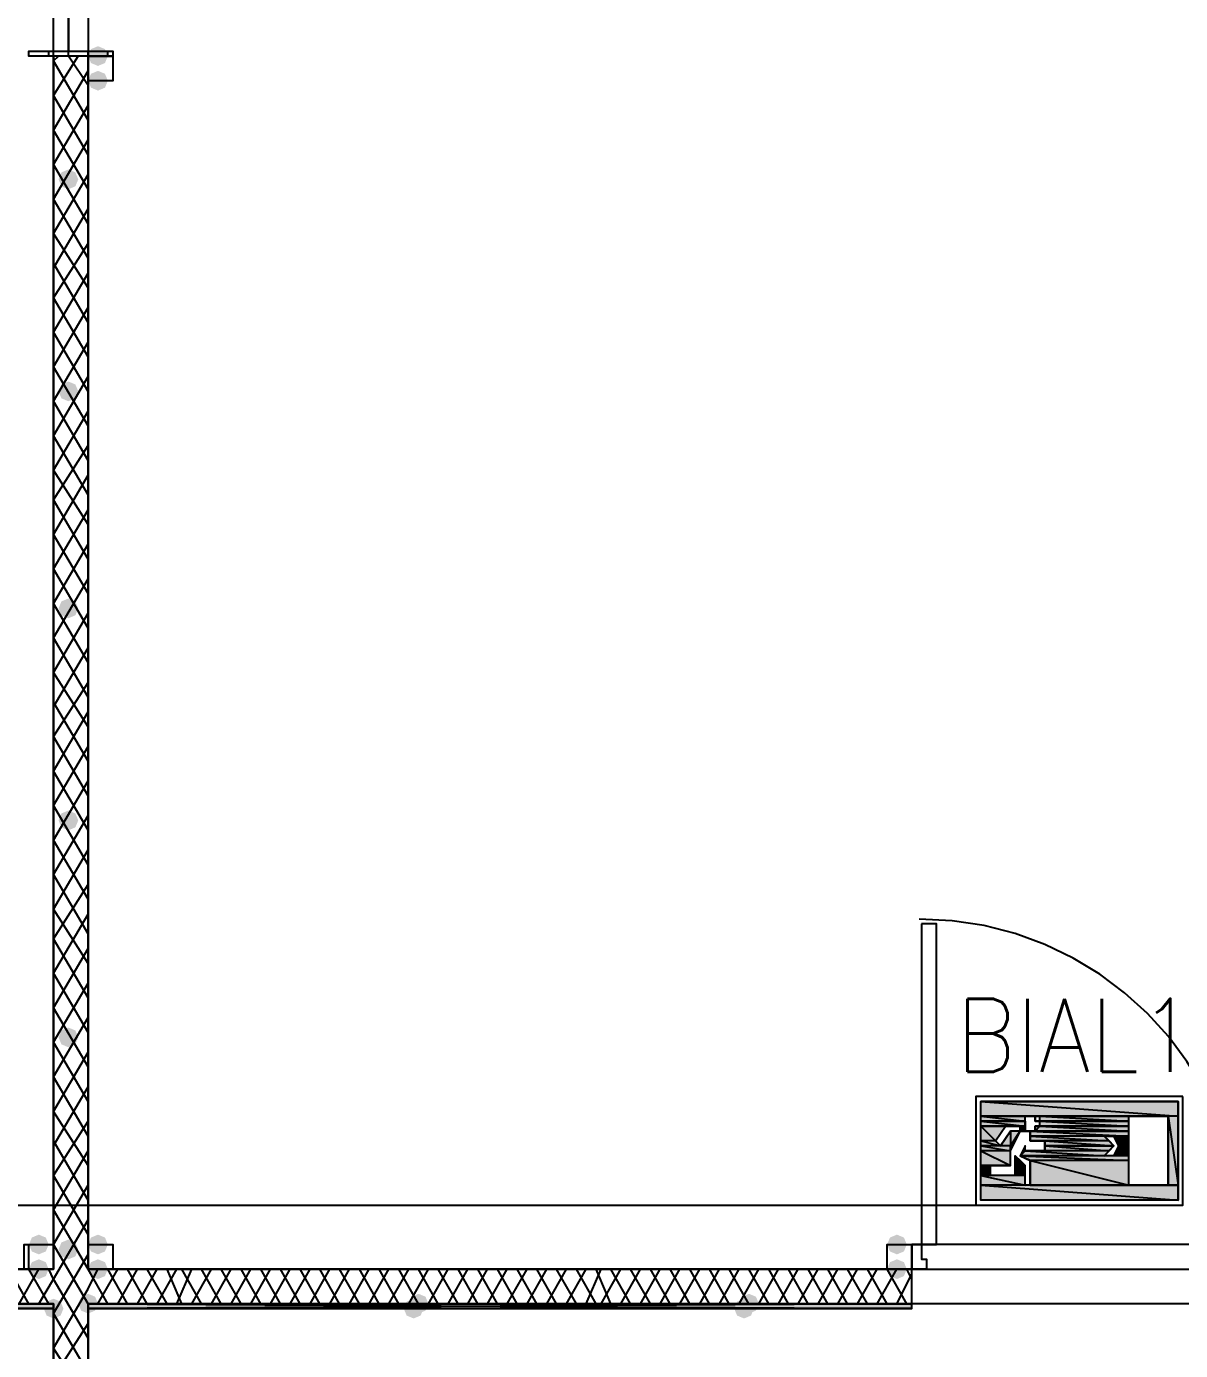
# Model space of a CAD drawing. Header units: millimetres. Extents: x 0 to 420, y 0 to 297.
# Drawn here: x 324.76 to 334.67, y 175.58 to 186.94 of the extents above; entities that cross this region are included whole.
import ezdxf

# ---------------------------------------------------------------- set-up
doc = ezdxf.new("R2010")
doc.units = ezdxf.units.MM
doc.layers.get('0').update_dxf_attribs({"linetype": 'CONTINUOUS'})
doc.styles.get("Standard").update_dxf_attribs({"font": 'STANDARD'})

msp = doc.modelspace()

# ---------------------------------------------------------------- hatches: boundary and pattern name
at = {"true_color": 0x000007}
for points in [[(325.458667, 186.69), (325.433796, 186.630204), (325.374, 186.605333), (325.314204, 186.630204), (325.289333, 186.69), (325.314204, 186.749796), (325.374, 186.774667), (325.433796, 186.749796)], [(325.458667, 186.478333), (325.433796, 186.418537), (325.374, 186.393667), (325.314204, 186.418537), (325.289333, 186.478333), (325.314204, 186.538129), (325.374, 186.563), (325.433796, 186.538129)], [(325.204667, 185.631667), (325.179796, 185.571871), (325.12, 185.547), (325.060204, 185.571871), (325.035333, 185.631667), (325.060204, 185.691462), (325.12, 185.716333), (325.179796, 185.691463)], [(325.204667, 183.811333), (325.179796, 183.751537), (325.12, 183.726667), (325.060204, 183.751537), (325.035333, 183.811333), (325.060204, 183.871129), (325.12, 183.896), (325.179796, 183.871129)], [(325.204667, 181.948667), (325.179796, 181.888871), (325.12, 181.864), (325.060204, 181.888871), (325.035333, 181.948667), (325.060204, 182.008462), (325.12, 182.033333), (325.179796, 182.008463)], [(325.204667, 180.128333), (325.179796, 180.068537), (325.12, 180.043667), (325.060204, 180.068537), (325.035333, 180.128333), (325.060204, 180.188129), (325.12, 180.213), (325.179796, 180.188129)], [(325.204667, 178.265667), (325.179796, 178.205871), (325.12, 178.181), (325.060204, 178.205871), (325.035333, 178.265667), (325.060204, 178.325462), (325.12, 178.350333), (325.179796, 178.325463)], [(324.950667, 176.487667), (324.925796, 176.427871), (324.866, 176.403), (324.806204, 176.427871), (324.781333, 176.487667), (324.806204, 176.547462), (324.866, 176.572333), (324.925796, 176.547463)], [(325.204667, 176.445333), (325.179796, 176.385537), (325.12, 176.360667), (325.060204, 176.385537), (325.035333, 176.445333), (325.060204, 176.505129), (325.12, 176.53), (325.179796, 176.505129)], [(325.458667, 176.487667), (325.433796, 176.427871), (325.374, 176.403), (325.314204, 176.427871), (325.289333, 176.487667), (325.314204, 176.547462), (325.374, 176.572333), (325.433796, 176.547463)], [(332.316667, 176.487667), (332.291796, 176.427871), (332.232, 176.403), (332.172204, 176.427871), (332.147333, 176.487667), (332.172204, 176.547462), (332.232, 176.572333), (332.291796, 176.547463)], [(324.950667, 176.276), (324.925796, 176.216204), (324.866, 176.191333), (324.806204, 176.216204), (324.781333, 176.276), (324.806204, 176.335796), (324.866, 176.360667), (324.925796, 176.335796)], [(325.458667, 176.276), (325.433796, 176.216204), (325.374, 176.191333), (325.314204, 176.216204), (325.289333, 176.276), (325.314204, 176.335796), (325.374, 176.360667), (325.433796, 176.335796)], [(332.316667, 176.276), (332.291796, 176.216204), (332.232, 176.191333), (332.172204, 176.216204), (332.147333, 176.276), (332.172204, 176.335796), (332.232, 176.360667), (332.291796, 176.335796)], [(325.374, 175.979667), (325.349129, 175.919871), (325.289333, 175.895), (325.229537, 175.919871), (325.204667, 175.979667), (325.229537, 176.039462), (325.289333, 176.064333), (325.349129, 176.039463)]]:
    msp.add_hatch(color=0, dxfattribs=at).paths.add_polyline_path(points, flags=0)
at = {"true_color": 0x000052}
h = msp.add_hatch(color=0, dxfattribs=at)
h.paths.add_polyline_path([(334.645, 177.715333), (332.951667, 177.715333), (334.645, 177.588333)], flags=0)
h.paths.add_polyline_path([(332.951667, 177.715333), (334.645, 177.588333), (332.951667, 177.588333)], flags=0)
h = msp.add_hatch(color=0, dxfattribs=at)
h.paths.add_polyline_path([(332.951667, 177.588333), (334.221667, 177.588333)], flags=0)
h.paths.add_polyline_path([(334.221667, 177.588333), (332.951667, 177.588333)], flags=0)
h = msp.add_hatch(color=0, dxfattribs=at)
h.paths.add_polyline_path([(333.332667, 177.588333), (332.951667, 177.588333)], flags=0)
h.paths.add_polyline_path([(333.332667, 177.588333), (332.951667, 177.588333), (333.375, 177.588333)], flags=0)
h = msp.add_hatch(color=0, dxfattribs=at)
h.paths.add_polyline_path([(333.332667, 177.588333), (332.951667, 177.588333), (333.332667, 177.546)], flags=0)
h.paths.add_polyline_path([(332.951667, 177.588333), (333.332667, 177.546), (332.951667, 177.546)], flags=0)
h = msp.add_hatch(color=0, dxfattribs=at)
h.paths.add_polyline_path([(332.951667, 177.546), (333.332667, 177.546)], flags=0)
h.paths.add_polyline_path([(333.332667, 177.546), (332.951667, 177.546)], flags=0)
h = msp.add_hatch(color=0, dxfattribs=at)
h.paths.add_polyline_path([(332.951667, 177.546), (333.332667, 177.546)], flags=0)
h.paths.add_polyline_path([(333.332667, 177.546), (332.951667, 177.546)], flags=0)
h = msp.add_hatch(color=0, dxfattribs=at)
h.paths.add_polyline_path([(333.332667, 177.546), (332.951667, 177.546), (333.332667, 177.503667)], flags=0)
h.paths.add_polyline_path([(332.951667, 177.546), (333.332667, 177.503667), (332.951667, 177.503667)], flags=0)
h = msp.add_hatch(color=0, dxfattribs=at)
h.paths.add_polyline_path([(333.375, 177.588333), (333.332667, 177.588333)], flags=0)
h.paths.add_polyline_path([(333.332667, 177.588333), (333.375, 177.588333)], flags=0)
for points in [[(333.332667, 177.546), (333.332667, 177.503667)], [(333.375, 177.588333), (333.417333, 177.588333)], [(333.417333, 177.546), (333.459667, 177.546)], [(333.417333, 177.546), (333.459667, 177.546)], [(333.417333, 177.461333), (333.375, 177.461333)], [(333.417333, 177.503667), (333.459667, 177.503667)], [(333.459667, 177.503667), (333.417333, 177.503667)], [(333.248, 177.249667), (333.290333, 177.207333), (333.248, 177.207333)]]:
    msp.add_hatch(color=0, dxfattribs=at).paths.add_polyline_path(points, flags=0)
h = msp.add_hatch(color=0, dxfattribs=at)
h.paths.add_polyline_path([(333.375, 177.588333), (334.221667, 177.588333)], flags=0)
h.paths.add_polyline_path([(334.221667, 177.588333), (333.375, 177.588333)], flags=0)
h = msp.add_hatch(color=0, dxfattribs=at)
h.paths.add_polyline_path([(333.375, 177.588333), (334.221667, 177.588333)], flags=0)
h.paths.add_polyline_path([(334.221667, 177.588333), (333.375, 177.588333)], flags=0)
h = msp.add_hatch(color=0, dxfattribs=at)
h.paths.add_polyline_path([(333.417333, 177.588333), (334.221667, 177.588333)], flags=0)
h.paths.add_polyline_path([(334.221667, 177.588333), (333.417333, 177.588333)], flags=0)
h = msp.add_hatch(color=0, dxfattribs=at)
h.paths.add_polyline_path([(334.221667, 177.588333), (333.459667, 177.588333), (334.221667, 177.546)], flags=0)
h.paths.add_polyline_path([(333.459667, 177.588333), (334.221667, 177.546), (333.459667, 177.546)], flags=0)
h = msp.add_hatch(color=0, dxfattribs=at)
h.paths.add_polyline_path([(333.459667, 177.546), (334.221667, 177.546)], flags=0)
h.paths.add_polyline_path([(334.221667, 177.546), (333.459667, 177.546)], flags=0)
h = msp.add_hatch(color=0, dxfattribs=at)
h.paths.add_polyline_path([(333.459667, 177.546), (334.221667, 177.546)], flags=0)
h.paths.add_polyline_path([(334.221667, 177.546), (333.459667, 177.546)], flags=0)
h = msp.add_hatch(color=0, dxfattribs=at)
h.paths.add_polyline_path([(333.459667, 177.546), (334.221667, 177.546)], flags=0)
h.paths.add_polyline_path([(334.221667, 177.546), (333.459667, 177.546)], flags=0)
h = msp.add_hatch(color=0, dxfattribs=at)
h.paths.add_polyline_path([(334.221667, 177.546), (333.459667, 177.546), (334.221667, 177.503667)], flags=0)
h.paths.add_polyline_path([(333.459667, 177.546), (334.221667, 177.503667), (333.459667, 177.503667)], flags=0)
h = msp.add_hatch(color=0, dxfattribs=at)
h.paths.add_polyline_path([(334.645, 177.588333), (334.560333, 177.588333), (334.645, 176.995667)], flags=0)
h.paths.add_polyline_path([(334.560333, 177.588333), (334.645, 176.995667), (334.560333, 176.995667)], flags=0)
h = msp.add_hatch(color=0, dxfattribs=at)
h.paths.add_polyline_path([(332.951667, 177.503667), (333.332667, 177.503667)], flags=0)
h.paths.add_polyline_path([(333.332667, 177.503667), (332.951667, 177.503667)], flags=0)
h = msp.add_hatch(color=0, dxfattribs=at)
h.paths.add_polyline_path([(333.163333, 177.503667), (332.951667, 177.503667), (333.078667, 177.376667)], flags=0)
h.paths.add_polyline_path([(332.951667, 177.503667), (333.078667, 177.376667), (332.951667, 177.376667)], flags=0)
h = msp.add_hatch(color=0, dxfattribs=at)
h.paths.add_polyline_path([(333.290333, 177.461333), (333.205667, 177.461333), (333.205667, 177.334333)], flags=0)
h.paths.add_polyline_path([(333.205667, 177.461333), (333.205667, 177.334333), (333.121, 177.334333)], flags=0)
h = msp.add_hatch(color=0, dxfattribs=at)
h.paths.add_polyline_path([(333.290333, 177.503667), (333.332667, 177.503667)], flags=0)
h.paths.add_polyline_path([(333.332667, 177.503667), (333.290333, 177.503667)], flags=0)
h = msp.add_hatch(color=0, dxfattribs=at)
h.paths.add_polyline_path([(333.290333, 177.503667), (333.332667, 177.503667)], flags=0)
h.paths.add_polyline_path([(333.332667, 177.503667), (333.290333, 177.503667)], flags=0)
h = msp.add_hatch(color=0, dxfattribs=at)
h.paths.add_polyline_path([(333.332667, 177.503667), (333.290333, 177.503667), (333.332667, 177.461333)], flags=0)
h.paths.add_polyline_path([(333.290333, 177.503667), (333.332667, 177.461333), (333.290333, 177.461333)], flags=0)
h = msp.add_hatch(color=0, dxfattribs=at)
h.paths.add_polyline_path([(333.290333, 177.461333), (333.332667, 177.461333)], flags=0)
h.paths.add_polyline_path([(333.332667, 177.461333), (333.290333, 177.461333)], flags=0)
h = msp.add_hatch(color=0, dxfattribs=at)
h.paths.add_polyline_path([(333.332667, 177.503667), (333.332667, 177.461333)], flags=0)
h.paths.add_polyline_path([(333.332667, 177.461333), (333.332667, 177.503667)], flags=0)
h = msp.add_hatch(color=0, dxfattribs=at)
h.paths.add_polyline_path([(333.332667, 177.461333), (333.375, 177.461333)], flags=0)
h.paths.add_polyline_path([(333.375, 177.461333), (333.332667, 177.461333)], flags=0)
h = msp.add_hatch(color=0, dxfattribs=at)
h.paths.add_polyline_path([(333.332667, 177.461333), (333.375, 177.461333)], flags=0)
h.paths.add_polyline_path([(333.375, 177.461333), (333.332667, 177.461333)], flags=0)
h = msp.add_hatch(color=0, dxfattribs=at)
h.paths.add_polyline_path([(333.332667, 177.461333), (334.221667, 177.461333)], flags=0)
h.paths.add_polyline_path([(334.221667, 177.461333), (333.332667, 177.461333)], flags=0)
h = msp.add_hatch(color=0, dxfattribs=at)
h.paths.add_polyline_path([(334.221667, 177.461333), (333.375, 177.461333), (334.221667, 177.419)], flags=0)
h.paths.add_polyline_path([(333.375, 177.461333), (334.221667, 177.419), (333.375, 177.419)], flags=0)
h = msp.add_hatch(color=0, dxfattribs=at)
h.paths.add_polyline_path([(334.221667, 177.503667), (333.459667, 177.503667), (334.221667, 177.461333)], flags=0)
h.paths.add_polyline_path([(333.459667, 177.503667), (334.221667, 177.461333), (333.417333, 177.461333)], flags=0)
h = msp.add_hatch(color=0, dxfattribs=at)
h.paths.add_polyline_path([(333.417333, 177.503667), (333.417333, 177.461333)], flags=0)
h.paths.add_polyline_path([(333.417333, 177.461333), (333.417333, 177.503667)], flags=0)
h = msp.add_hatch(color=0, dxfattribs=at)
h.paths.add_polyline_path([(333.417333, 177.461333), (334.221667, 177.461333)], flags=0)
h.paths.add_polyline_path([(334.221667, 177.461333), (333.417333, 177.461333)], flags=0)
h = msp.add_hatch(color=0, dxfattribs=at)
h.paths.add_polyline_path([(333.417333, 177.461333), (334.221667, 177.461333)], flags=0)
h.paths.add_polyline_path([(334.221667, 177.461333), (333.417333, 177.461333)], flags=0)
h = msp.add_hatch(color=0, dxfattribs=at)
h.paths.add_polyline_path([(333.417333, 177.461333), (334.221667, 177.461333)], flags=0)
h.paths.add_polyline_path([(334.221667, 177.461333), (333.417333, 177.461333)], flags=0)
h = msp.add_hatch(color=0, dxfattribs=at)
h.paths.add_polyline_path([(333.417333, 177.461333), (334.221667, 177.461333)], flags=0)
h.paths.add_polyline_path([(334.221667, 177.461333), (333.417333, 177.461333)], flags=0)
h = msp.add_hatch(color=0, dxfattribs=at)
h.paths.add_polyline_path([(333.459667, 177.503667), (334.221667, 177.503667)], flags=0)
h.paths.add_polyline_path([(334.221667, 177.503667), (333.459667, 177.503667)], flags=0)
h = msp.add_hatch(color=0, dxfattribs=at)
h.paths.add_polyline_path([(333.459667, 177.503667), (334.221667, 177.503667)], flags=0)
h.paths.add_polyline_path([(334.221667, 177.503667), (333.459667, 177.503667)], flags=0)
h = msp.add_hatch(color=0, dxfattribs=at)
h.paths.add_polyline_path([(333.459667, 177.503667), (334.221667, 177.503667)], flags=0)
h.paths.add_polyline_path([(334.221667, 177.503667), (333.459667, 177.503667)], flags=0)
h = msp.add_hatch(color=0, dxfattribs=at)
h.paths.add_polyline_path([(333.459667, 177.503667), (334.221667, 177.503667)], flags=0)
h.paths.add_polyline_path([(334.221667, 177.503667), (333.459667, 177.503667)], flags=0)
h = msp.add_hatch(color=0, dxfattribs=at)
h.paths.add_polyline_path([(333.459667, 177.503667), (334.221667, 177.503667)], flags=0)
h.paths.add_polyline_path([(334.221667, 177.503667), (333.459667, 177.503667)], flags=0)
h = msp.add_hatch(color=0, dxfattribs=at)
h.paths.add_polyline_path([(333.078667, 177.376667), (332.951667, 177.376667), (333.121, 177.334333)], flags=0)
h.paths.add_polyline_path([(332.951667, 177.376667), (333.121, 177.334333), (332.951667, 177.334333)], flags=0)
h = msp.add_hatch(color=0, dxfattribs=at)
h.paths.add_polyline_path([(333.205667, 177.334333), (332.951667, 177.334333), (333.205667, 177.292)], flags=0)
h.paths.add_polyline_path([(332.951667, 177.334333), (333.205667, 177.292), (332.951667, 177.292)], flags=0)
h = msp.add_hatch(color=0, dxfattribs=at)
h.paths.add_polyline_path([(334.01, 177.419), (333.375, 177.419), (334.052333, 177.376667)], flags=0)
h.paths.add_polyline_path([(333.375, 177.419), (334.052333, 177.376667), (333.375, 177.376667)], flags=0)
h = msp.add_hatch(color=0, dxfattribs=at)
h.paths.add_polyline_path([(334.052333, 177.376667), (333.502, 177.376667), (334.094667, 177.334333)], flags=0)
h.paths.add_polyline_path([(333.502, 177.376667), (334.094667, 177.334333), (333.502, 177.334333)], flags=0)
h = msp.add_hatch(color=0, dxfattribs=at)
h.paths.add_polyline_path([(333.502, 177.334333), (333.586667, 177.334333)], flags=0)
h.paths.add_polyline_path([(333.586667, 177.334333), (333.502, 177.334333)], flags=0)
h = msp.add_hatch(color=0, dxfattribs=at)
h.paths.add_polyline_path([(334.094667, 177.334333), (333.502, 177.334333), (334.052333, 177.292)], flags=0)
h.paths.add_polyline_path([(333.502, 177.334333), (334.052333, 177.292), (333.502, 177.292)], flags=0)
h = msp.add_hatch(color=0, dxfattribs=at)
h.paths.add_polyline_path([(334.221667, 177.419), (334.094667, 177.419), (334.221667, 177.334333)], flags=0)
h.paths.add_polyline_path([(334.094667, 177.419), (334.221667, 177.334333), (334.137, 177.334333)], flags=0)
h = msp.add_hatch(color=0, dxfattribs=at)
h.paths.add_polyline_path([(334.221667, 177.334333), (334.137, 177.334333), (334.221667, 177.249667)], flags=0)
h.paths.add_polyline_path([(334.137, 177.334333), (334.221667, 177.249667), (334.094667, 177.249667)], flags=0)
h = msp.add_hatch(color=0, dxfattribs=at)
h.paths.add_polyline_path([(333.205667, 177.292), (332.951667, 177.292), (333.205667, 177.165)], flags=0)
h.paths.add_polyline_path([(332.951667, 177.292), (333.205667, 177.165), (332.951667, 177.165)], flags=0)
h = msp.add_hatch(color=0, dxfattribs=at)
h.paths.add_polyline_path([(333.290333, 177.207333), (333.248, 177.207333), (333.332667, 177.165)], flags=0)
h.paths.add_polyline_path([(333.248, 177.207333), (333.332667, 177.165), (333.248, 177.165)], flags=0)
h = msp.add_hatch(color=0, dxfattribs=at)
h.paths.add_polyline_path([(334.052333, 177.292), (333.332667, 177.292), (334.01, 177.249667)], flags=0)
h.paths.add_polyline_path([(333.332667, 177.292), (334.01, 177.249667), (333.290333, 177.249667)], flags=0)
h = msp.add_hatch(color=0, dxfattribs=at)
h.paths.add_polyline_path([(334.221667, 177.249667), (333.290333, 177.249667), (334.221667, 177.207333)], flags=0)
h.paths.add_polyline_path([(333.290333, 177.249667), (334.221667, 177.207333), (333.375, 177.207333)], flags=0)
h = msp.add_hatch(color=0, dxfattribs=at)
h.paths.add_polyline_path([(334.221667, 177.207333), (333.375, 177.207333), (334.221667, 176.995667)], flags=0)
h.paths.add_polyline_path([(333.375, 177.207333), (334.221667, 176.995667), (333.375, 176.995667)], flags=0)
h = msp.add_hatch(color=0, dxfattribs=at)
h.paths.add_polyline_path([(333.036333, 177.165), (332.951667, 177.165), (333.036333, 177.080333)], flags=0)
h.paths.add_polyline_path([(332.951667, 177.165), (333.036333, 177.080333), (332.951667, 177.080333)], flags=0)
h = msp.add_hatch(color=0, dxfattribs=at)
h.paths.add_polyline_path([(333.332667, 177.165), (333.248, 177.165), (333.332667, 177.080333)], flags=0)
h.paths.add_polyline_path([(333.248, 177.165), (333.332667, 177.080333), (333.248, 177.080333)], flags=0)
h = msp.add_hatch(color=0, dxfattribs=at)
h.paths.add_polyline_path([(333.332667, 177.080333), (332.951667, 177.080333), (333.332667, 176.995667)], flags=0)
h.paths.add_polyline_path([(332.951667, 177.080333), (333.332667, 176.995667), (332.951667, 176.995667)], flags=0)
h = msp.add_hatch(color=0, dxfattribs=at)
h.paths.add_polyline_path([(334.645, 176.995667), (332.951667, 176.995667), (334.645, 176.868667)], flags=0)
h.paths.add_polyline_path([(332.951667, 176.995667), (334.645, 176.868667), (332.951667, 176.868667)], flags=0)
h = msp.add_hatch(color=0, dxfattribs=at)
h.paths.add_polyline_path([(333.375, 176.995667), (334.645, 176.995667)], flags=0)
h.paths.add_polyline_path([(334.645, 176.995667), (333.375, 176.995667)], flags=0)
at = {"true_color": 0x000007}
h = msp.add_hatch(color=0, dxfattribs=at)
h.paths.add_polyline_path([(324.993, 175.979667), (317.881, 175.979667), (324.993, 175.937333)], flags=0)
h.paths.add_polyline_path([(317.881, 175.979667), (324.993, 175.937333), (317.881, 175.937333)], flags=0)
at = {"true_color": 0x0000fe}
for points in [[(325.077667, 175.937333), (325.052796, 175.877537), (324.993, 175.852667), (324.933204, 175.877537), (324.908333, 175.937333), (324.933204, 175.997129), (324.993, 176.022), (325.052796, 175.997129)], [(325.374, 175.979667), (325.349129, 175.919871), (325.289333, 175.895), (325.229537, 175.919871), (325.204667, 175.979667), (325.229537, 176.039462), (325.289333, 176.064333), (325.349129, 176.039463)], [(325.374, 175.979667), (325.349129, 175.919871), (325.289333, 175.895), (325.229537, 175.919871), (325.204667, 175.979667), (325.229537, 176.039462), (325.289333, 176.064333), (325.349129, 176.039463)], [(328.168, 175.937333), (328.143129, 175.877537), (328.083333, 175.852667), (328.023537, 175.877537), (327.998667, 175.937333), (328.023537, 175.997129), (328.083333, 176.022), (328.143129, 175.997129)], [(328.210333, 175.979667), (328.185463, 175.919871), (328.125667, 175.895), (328.065871, 175.919871), (328.041, 175.979667), (328.065871, 176.039462), (328.125667, 176.064333), (328.185462, 176.039463)], [(331.004333, 175.937333), (330.979462, 175.877537), (330.919667, 175.852667), (330.859871, 175.877537), (330.835, 175.937333), (330.859871, 175.997129), (330.919667, 176.022), (330.979462, 175.997129)], [(331.046667, 175.979667), (331.021796, 175.919871), (330.962, 175.895), (330.902204, 175.919871), (330.877333, 175.979667), (330.902204, 176.039462), (330.962, 176.064333), (331.021796, 176.039463)]]:
    msp.add_hatch(color=0, dxfattribs=at).paths.add_polyline_path(points, flags=0)
at = {"true_color": 0x000007}
h = msp.add_hatch(color=0, dxfattribs=at)
h.paths.add_polyline_path([(332.359, 175.979667), (325.289333, 175.979667), (332.359, 175.937333)], flags=0)
h.paths.add_polyline_path([(325.289333, 175.979667), (332.359, 175.937333), (325.289333, 175.937333)], flags=0)

# ---------------------------------------------------------------- linework, layer by layer
at = {"color": 0, "true_color": 0x000007}
for points in [[(324.993, 176.276), (324.993, 187.409667), (307.890333, 187.409667), (307.890333, 176.276)], [(325.501, 186.69), (324.781333, 186.69), (324.781333, 186.732333), (325.12, 186.732333), (325.12, 187.409667), (324.781333, 187.409667), (325.501, 187.409667), (325.12, 187.409667), (325.12, 186.732333), (325.501, 186.732333)], [(325.289333, 187.409667), (325.289333, 176.276), (342.392, 176.276), (342.392, 187.409667)], [(325.501, 186.478333), (325.289333, 186.478333), (325.289333, 186.69), (325.501, 186.69), (325.501, 186.478333), (325.289333, 186.478333), (325.289333, 186.69), (325.501, 186.69)], [(332.443667, 179.239333), (332.443667, 176.487667), (332.570667, 176.487667), (332.570667, 179.239333)], [(324.993, 176.276), (324.781333, 176.276), (324.781333, 176.487667), (324.993, 176.487667), (324.993, 176.276), (324.739, 176.276), (324.739, 176.487667), (324.993, 176.487667)], [(325.501, 176.276), (325.289333, 176.276), (325.289333, 176.487667), (325.501, 176.487667), (325.501, 176.276), (325.289333, 176.276), (325.289333, 176.487667), (325.501, 176.487667)], [(332.359, 176.276), (332.147333, 176.276), (332.147333, 176.487667), (332.359, 176.487667), (332.359, 176.276), (332.147333, 176.276), (332.147333, 176.487667), (332.359, 176.487667)], [(332.359, 176.276), (332.359, 176.487667), (332.443667, 176.487667), (332.443667, 176.360667), (332.486, 176.360667), (332.486, 176.276)], [(324.993, 175.979667), (317.881, 175.979667), (324.993, 175.937333)], [(317.881, 175.979667), (324.993, 175.937333), (317.881, 175.937333)], [(317.881, 175.937333), (317.881, 175.979667), (324.993, 175.979667), (324.993, 175.937333), (317.881, 175.937333), (324.993, 175.937333), (324.993, 175.979667), (317.881, 175.979667)], [(332.359, 175.979667), (325.289333, 175.979667), (332.359, 175.937333)], [(325.289333, 175.979667), (332.359, 175.937333), (325.289333, 175.937333)], [(332.359, 175.979667), (325.289333, 175.979667), (325.289333, 175.937333), (332.359, 175.937333)], [(332.359, 175.979667), (325.289333, 175.979667), (325.289333, 175.937333), (332.359, 175.937333)]]:
    msp.add_lwpolyline(points, close=True, dxfattribs=at)
for points in [[(325.12, 186.69), (325.12, 187.409667)], [(324.781333, 186.69), (324.781333, 186.732333)], [(324.950667, 186.69), (324.950667, 186.732333)], [(324.993, 186.647667), (325.035333, 186.69)], [(324.993, 186.351333), (325.204667, 186.69)], [(325.289333, 176.276), (325.289333, 186.69), (324.993, 186.69), (324.993, 176.276)], [(325.289333, 186.139667), (324.993, 186.647667)], [(325.289333, 186.436), (325.12, 186.69)], [(325.289333, 186.69), (325.289333, 186.732333)], [(325.458667, 186.69), (325.458667, 186.732333)], [(324.993, 186.055), (325.289333, 186.563)], [(325.289333, 185.843333), (324.993, 186.351333)], [(324.993, 185.758667), (325.289333, 186.266667)], [(325.289333, 185.547), (324.993, 186.055)], [(324.993, 185.462333), (325.289333, 185.970333)], [(325.289333, 185.250667), (324.993, 185.758667)], [(324.993, 185.166), (325.289333, 185.674)], [(325.289333, 184.954333), (324.993, 185.462333)], [(324.993, 184.869667), (325.289333, 185.377667)], [(325.289333, 184.700333), (324.993, 185.166)], [(324.993, 184.615667), (325.289333, 185.081333)], [(325.289333, 184.404), (324.993, 184.912)], [(324.993, 184.319333), (325.289333, 184.827333)], [(325.289333, 184.107667), (324.993, 184.615667)], [(324.993, 184.023), (325.289333, 184.531)], [(325.289333, 183.811333), (324.993, 184.319333)], [(324.993, 183.726667), (325.289333, 184.234667)], [(325.289333, 183.515), (324.993, 184.023)], [(324.993, 183.430333), (325.289333, 183.938333)], [(325.289333, 183.218667), (324.993, 183.726667)], [(324.993, 183.134), (325.289333, 183.642)], [(325.289333, 182.922333), (324.993, 183.430333)], [(324.993, 182.88), (325.289333, 183.345667)], [(325.289333, 182.668333), (324.993, 183.134)], [(324.993, 182.583667), (325.289333, 183.091667)], [(325.289333, 182.372), (324.993, 182.88)], [(324.993, 182.287333), (325.289333, 182.795333)], [(325.289333, 182.075667), (324.993, 182.583667)], [(324.993, 181.991), (325.289333, 182.499)], [(325.289333, 181.779333), (324.993, 182.287333)], [(324.993, 181.694667), (325.289333, 182.202667)], [(325.289333, 181.483), (324.993, 181.991)], [(324.993, 181.398333), (325.289333, 181.906333)], [(325.289333, 181.186667), (324.993, 181.694667)], [(324.993, 181.102), (325.289333, 181.61)], [(325.289333, 180.932667), (324.993, 181.398333)], [(324.993, 180.848), (325.289333, 181.313667)], [(325.289333, 180.636333), (324.993, 181.144333)], [(324.993, 180.551667), (325.289333, 181.059667)], [(325.289333, 180.34), (324.993, 180.848)], [(324.993, 180.255333), (325.289333, 180.763333)], [(325.289333, 180.043667), (324.993, 180.551667)], [(324.993, 179.959), (325.289333, 180.467)], [(325.289333, 179.747333), (324.993, 180.255333)], [(324.993, 179.662667), (325.289333, 180.170667)], [(325.289333, 179.451), (324.993, 179.959)], [(324.993, 179.366333), (325.289333, 179.874333)], [(325.289333, 179.154667), (324.993, 179.662667)], [(324.993, 179.112333), (325.289333, 179.578)], [(325.289333, 178.900667), (324.993, 179.366333)], [(324.993, 178.816), (325.289333, 179.324)], [(335.195333, 176.508833), (335.181018, 176.792339), (335.138999, 177.067656), (335.070672, 177.333389), (334.97743, 177.588145), (334.860667, 177.83053), (334.721777, 178.059151), (334.562153, 178.272613), (334.383189, 178.469523), (334.186279, 178.648486), (333.972817, 178.80811), (333.744197, 178.947001), (333.501812, 179.063764), (333.247056, 179.157006), (332.981323, 179.225333), (332.706006, 179.267351), (332.4225, 179.281667)], [(325.289333, 178.604333), (324.993, 179.112333)], [(324.993, 178.519667), (325.289333, 179.027667)], [(325.289333, 178.308), (324.993, 178.816)], [(324.993, 178.223333), (325.289333, 178.731333)], [(325.289333, 178.011667), (324.993, 178.519667)], [(324.993, 177.927), (325.289333, 178.435)], [(325.289333, 177.715333), (324.993, 178.223333)], [(324.993, 177.630667), (325.289333, 178.138667)], [(325.289333, 177.419), (324.993, 177.927)], [(324.993, 177.334333), (325.289333, 177.842333)], [(325.289333, 177.165), (324.993, 177.630667)], [(324.993, 177.080333), (325.289333, 177.546)], [(325.289333, 176.868667), (324.993, 177.376667)], [(324.993, 176.784), (325.289333, 177.292)], [(325.289333, 176.572333), (324.993, 177.080333)], [(324.993, 176.487667), (325.289333, 176.995667)], [(325.289333, 176.276), (324.993, 176.784)], [(324.993, 176.191333), (325.289333, 176.699333)], [(325.289333, 175.979667), (324.993, 176.487667)], [(333.840667, 176.487667), (332.359, 176.487667), (332.359, 176.403)], [(335.28, 176.403), (335.28, 176.487667), (333.840667, 176.487667)], [(324.993, 175.895), (325.289333, 176.403)], [(332.359, 176.403), (332.359, 176.276), (333.840667, 176.276)], [(333.840667, 176.276), (335.28, 176.276), (335.28, 176.403)], [(324.993, 176.276), (317.881, 176.276)], [(324.781333, 175.979667), (324.612, 176.276)], [(324.696667, 175.979667), (324.866, 176.276)], [(324.950667, 175.979667), (324.781333, 176.276)], [(324.866, 175.979667), (324.993, 176.191333)], [(324.993, 176.191333), (324.950667, 176.276)], [(325.289333, 175.683333), (324.993, 176.191333)], [(325.289333, 176.106667), (325.374, 176.276)], [(325.458667, 175.979667), (325.289333, 176.276)], [(332.359, 176.276), (325.289333, 176.276)], [(325.374, 175.979667), (325.543333, 176.276)], [(325.628, 175.979667), (325.458667, 176.276)], [(325.543333, 175.979667), (325.712667, 176.276)], [(325.797333, 175.979667), (325.628, 176.276)], [(325.712667, 175.979667), (325.882, 176.276)], [(325.966667, 175.979667), (325.797333, 176.276)], [(325.882, 175.979667), (326.051333, 176.276)], [(326.093667, 175.979667), (325.966667, 176.276)], [(326.051333, 175.979667), (326.178333, 176.276)], [(326.263, 175.979667), (326.093667, 176.276)], [(326.178333, 175.979667), (326.347667, 176.276)], [(326.432333, 175.979667), (326.263, 176.276)], [(326.347667, 175.979667), (326.517, 176.276)], [(326.601667, 175.979667), (326.432333, 176.276)], [(326.517, 175.979667), (326.686333, 176.276)], [(326.771, 175.979667), (326.601667, 176.276)], [(326.686333, 175.979667), (326.855667, 176.276)], [(326.940333, 175.979667), (326.771, 176.276)], [(326.855667, 175.979667), (327.025, 176.276)], [(327.109667, 175.979667), (326.940333, 176.276)], [(327.025, 175.979667), (327.194333, 176.276)], [(327.279, 175.979667), (327.109667, 176.276)], [(327.194333, 175.979667), (327.363667, 176.276)], [(327.448333, 175.979667), (327.279, 176.276)], [(327.363667, 175.979667), (327.533, 176.276)], [(327.617667, 175.979667), (327.448333, 176.276)], [(327.533, 175.979667), (327.702333, 176.276)], [(327.787, 175.979667), (327.617667, 176.276)], [(327.702333, 175.979667), (327.871667, 176.276)], [(327.956333, 175.979667), (327.787, 176.276)], [(327.871667, 175.979667), (328.041, 176.276)], [(328.125667, 175.979667), (327.956333, 176.276)], [(328.041, 175.979667), (328.210333, 176.276)], [(328.295, 175.979667), (328.125667, 176.276)], [(328.210333, 175.979667), (328.379667, 176.276)], [(328.464333, 175.979667), (328.295, 176.276)], [(328.379667, 175.979667), (328.549, 176.276)], [(328.633667, 175.979667), (328.464333, 176.276)], [(328.549, 175.979667), (328.718333, 176.276)], [(328.803, 175.979667), (328.633667, 176.276)], [(328.718333, 175.979667), (328.887667, 176.276)], [(328.972333, 175.979667), (328.803, 176.276)], [(328.887667, 175.979667), (329.057, 176.276)], [(329.141667, 175.979667), (328.972333, 176.276)], [(329.057, 175.979667), (329.226333, 176.276)], [(329.311, 175.979667), (329.141667, 176.276)], [(329.226333, 175.979667), (329.395667, 176.276)], [(329.480333, 175.979667), (329.311, 176.276)], [(329.395667, 175.979667), (329.565, 176.276)], [(329.649667, 175.979667), (329.480333, 176.276)], [(329.565, 175.979667), (329.692, 176.276)], [(329.776667, 175.979667), (329.649667, 176.276)], [(329.692, 175.979667), (329.861333, 176.276)], [(329.946, 175.979667), (329.776667, 176.276)], [(329.861333, 175.979667), (330.030667, 176.276)], [(330.115333, 175.979667), (329.946, 176.276)], [(330.030667, 175.979667), (330.2, 176.276)], [(330.284667, 175.979667), (330.115333, 176.276)], [(330.2, 175.979667), (330.369333, 176.276)], [(330.454, 175.979667), (330.284667, 176.276)], [(330.369333, 175.979667), (330.538667, 176.276)], [(330.623333, 175.979667), (330.454, 176.276)], [(330.538667, 175.979667), (330.708, 176.276)], [(330.792667, 175.979667), (330.623333, 176.276)], [(330.708, 175.979667), (330.877333, 176.276)], [(330.962, 175.979667), (330.792667, 176.276)], [(330.877333, 175.979667), (331.046667, 176.276)], [(331.131333, 175.979667), (330.962, 176.276)], [(331.046667, 175.979667), (331.216, 176.276)], [(331.300667, 175.979667), (331.131333, 176.276)], [(331.216, 175.979667), (331.385333, 176.276)], [(331.47, 175.979667), (331.300667, 176.276)], [(331.385333, 175.979667), (331.554667, 176.276)], [(331.639333, 175.979667), (331.47, 176.276)], [(331.554667, 175.979667), (331.724, 176.276)], [(331.808667, 175.979667), (331.639333, 176.276)], [(331.724, 175.979667), (331.893333, 176.276)], [(331.978, 175.979667), (331.808667, 176.276)], [(331.893333, 175.979667), (332.062667, 176.276)], [(332.147333, 175.979667), (331.978, 176.276)], [(332.062667, 175.979667), (332.232, 176.276)], [(332.316667, 175.979667), (332.147333, 176.276)], [(332.232, 175.979667), (332.359, 176.233667)], [(332.359, 176.191333), (332.316667, 176.276)], [(332.359, 175.979667), (332.359, 176.276)], [(332.359, 175.979667), (332.359, 176.276)], [(324.993, 175.598667), (325.289333, 176.106667)], [(324.993, 175.937333), (317.881, 175.937333), (324.993, 175.979667), (317.881, 175.979667)], [(317.881, 175.979667), (324.993, 175.979667)], [(324.993, 175.979667), (324.993, 170.053), (325.289333, 170.053)], [(332.359, 175.979667), (325.289333, 175.979667), (332.359, 175.979667), (325.289333, 175.937333)], [(325.289333, 175.979667), (332.359, 175.979667)], [(325.289333, 170.053), (325.289333, 175.979667)], [(325.289333, 175.387), (324.993, 175.895)], [(324.993, 175.344667), (325.289333, 175.810333)], [(325.289333, 175.133), (324.993, 175.598667)]]:
    msp.add_lwpolyline(points, dxfattribs=at)
at = {"color": 0, "true_color": 0x00005c}
msp.add_lwpolyline([(334.687333, 177.757667), (332.909333, 177.757667), (332.909333, 176.826333), (334.687333, 176.826333)], close=True, dxfattribs=at)
at = {"color": 0, "true_color": 0x000052}
for points in [[(334.645, 177.715333), (332.951667, 177.715333), (334.645, 177.588333)], [(332.951667, 177.715333), (334.645, 177.588333), (332.951667, 177.588333)], [(332.951667, 177.715333), (334.645, 177.715333), (334.645, 176.868667), (332.951667, 176.868667)], [(332.951667, 177.588333), (334.221667, 177.588333)], [(334.221667, 177.588333), (332.951667, 177.588333)], [(332.951667, 177.588333), (333.375, 177.588333)], [(333.375, 177.588333), (332.951667, 177.588333)], [(333.375, 177.588333), (332.951667, 177.588333)], [(332.951667, 177.588333), (333.375, 177.588333)], [(333.375, 177.588333), (332.951667, 177.588333)], [(333.375, 177.588333), (332.951667, 177.588333)], [(332.951667, 177.588333), (333.375, 177.588333)], [(333.375, 177.588333), (332.951667, 177.588333)], [(332.951667, 177.588333), (333.375, 177.588333)], [(333.375, 177.588333), (332.951667, 177.588333)], [(333.332667, 177.588333), (332.951667, 177.588333)], [(333.332667, 177.588333), (332.951667, 177.588333), (333.375, 177.588333)], [(333.332667, 177.588333), (332.951667, 177.588333), (333.332667, 177.546)], [(332.951667, 177.588333), (333.332667, 177.546), (332.951667, 177.546)], [(332.951667, 177.546), (333.332667, 177.546)], [(333.332667, 177.546), (332.951667, 177.546)], [(332.951667, 177.546), (333.332667, 177.546)], [(333.332667, 177.546), (332.951667, 177.546)], [(333.332667, 177.546), (332.951667, 177.546)], [(332.951667, 177.546), (333.332667, 177.546)], [(333.332667, 177.546), (332.951667, 177.546)], [(333.332667, 177.546), (332.951667, 177.546)], [(332.951667, 177.546), (333.332667, 177.546)], [(333.332667, 177.546), (332.951667, 177.546)], [(333.332667, 177.546), (332.951667, 177.546), (333.332667, 177.503667)], [(332.951667, 177.546), (333.332667, 177.503667), (332.951667, 177.503667)], [(333.375, 177.588333), (333.332667, 177.588333)], [(333.332667, 177.588333), (333.375, 177.588333)], [(333.332667, 177.546), (333.332667, 177.503667)], [(333.332667, 177.503667), (333.332667, 177.546)], [(333.375, 177.588333), (334.221667, 177.588333)], [(334.221667, 177.588333), (333.375, 177.588333)], [(333.375, 177.588333), (333.417333, 177.588333)], [(333.375, 177.588333), (334.221667, 177.588333)], [(334.221667, 177.588333), (333.375, 177.588333)], [(333.417333, 177.588333), (334.221667, 177.588333)], [(334.221667, 177.588333), (333.417333, 177.588333)], [(333.417333, 177.588333), (333.417333, 177.546)], [(333.417333, 177.546), (333.417333, 177.588333)], [(333.417333, 177.546), (333.459667, 177.546)], [(333.417333, 177.546), (333.459667, 177.546)], [(333.459667, 177.546), (333.417333, 177.546)], [(334.221667, 177.588333), (333.459667, 177.588333), (334.221667, 177.546)], [(333.459667, 177.588333), (334.221667, 177.546), (333.459667, 177.546)], [(333.459667, 177.546), (334.221667, 177.546)], [(334.221667, 177.546), (333.459667, 177.546)], [(333.459667, 177.546), (334.221667, 177.546)], [(334.221667, 177.546), (333.459667, 177.546)], [(333.459667, 177.546), (334.221667, 177.546)], [(334.221667, 177.546), (333.459667, 177.546)], [(334.221667, 177.546), (333.459667, 177.546), (334.221667, 177.503667)], [(333.459667, 177.546), (334.221667, 177.503667), (333.459667, 177.503667)], [(334.221667, 177.588333), (334.560333, 177.588333), (334.560333, 176.995667), (334.221667, 176.995667)], [(334.645, 177.588333), (334.560333, 177.588333), (334.645, 176.995667)], [(334.560333, 177.588333), (334.645, 176.995667), (334.560333, 176.995667)], [(332.951667, 177.503667), (333.332667, 177.503667)], [(333.332667, 177.503667), (332.951667, 177.503667)], [(333.163333, 177.503667), (332.951667, 177.503667), (333.078667, 177.376667)], [(332.951667, 177.503667), (333.078667, 177.376667), (332.951667, 177.376667)], [(333.036333, 177.165), (333.205667, 177.165), (333.205667, 177.292), (333.290333, 177.461333), (333.205667, 177.461333), (333.121, 177.334333), (333.078667, 177.376667), (333.163333, 177.503667), (333.290333, 177.503667), (333.290333, 177.461333), (333.332667, 177.461333), (333.375, 177.461333), (333.375, 177.376667), (333.502, 177.376667), (333.502, 177.292), (333.332667, 177.292), (333.332667, 177.334333), (333.290333, 177.249667), (333.375, 177.207333), (333.375, 176.995667), (333.332667, 176.995667), (333.332667, 177.165), (333.248, 177.249667), (333.248, 177.080333), (333.036333, 177.080333)], [(333.205667, 177.461333), (333.205667, 177.334333), (333.121, 177.334333)], [(333.290333, 177.461333), (333.205667, 177.461333), (333.205667, 177.334333)], [(333.290333, 177.503667), (333.332667, 177.503667)], [(333.332667, 177.503667), (333.290333, 177.503667)], [(333.290333, 177.503667), (333.332667, 177.503667)], [(333.332667, 177.503667), (333.290333, 177.503667)], [(333.290333, 177.503667), (333.332667, 177.503667)], [(333.332667, 177.503667), (333.290333, 177.503667)], [(333.332667, 177.503667), (333.290333, 177.503667)], [(333.290333, 177.503667), (333.332667, 177.503667)], [(333.290333, 177.503667), (333.332667, 177.503667)], [(333.332667, 177.503667), (333.290333, 177.503667)], [(333.290333, 177.503667), (333.332667, 177.503667)], [(333.332667, 177.503667), (333.290333, 177.503667)], [(333.332667, 177.503667), (333.290333, 177.503667)], [(333.290333, 177.503667), (333.332667, 177.503667)], [(333.332667, 177.503667), (333.290333, 177.503667), (333.332667, 177.461333)], [(333.290333, 177.503667), (333.332667, 177.461333), (333.290333, 177.461333)], [(333.290333, 177.461333), (333.332667, 177.461333)], [(333.332667, 177.461333), (333.290333, 177.461333)], [(333.332667, 177.503667), (333.332667, 177.461333)], [(333.332667, 177.461333), (333.332667, 177.503667)], [(333.332667, 177.461333), (333.375, 177.461333)], [(333.375, 177.461333), (333.332667, 177.461333)], [(333.332667, 177.461333), (333.375, 177.461333)], [(333.375, 177.461333), (333.332667, 177.461333)], [(333.332667, 177.461333), (334.221667, 177.461333)], [(334.221667, 177.461333), (333.332667, 177.461333)], [(333.375, 177.461333), (333.332667, 177.461333)], [(333.417333, 177.461333), (333.375, 177.461333)], [(334.221667, 177.461333), (333.375, 177.461333), (334.221667, 177.419)], [(333.375, 177.461333), (334.221667, 177.419), (333.375, 177.419)], [(333.417333, 177.503667), (333.459667, 177.503667)], [(333.459667, 177.503667), (333.417333, 177.503667)], [(333.459667, 177.503667), (334.221667, 177.461333), (333.417333, 177.461333)], [(333.417333, 177.503667), (333.417333, 177.461333)], [(333.417333, 177.461333), (333.417333, 177.503667)], [(333.417333, 177.461333), (333.417333, 177.503667)], [(333.417333, 177.461333), (334.221667, 177.461333)], [(334.221667, 177.461333), (333.417333, 177.461333)], [(333.417333, 177.461333), (334.221667, 177.461333)], [(334.221667, 177.461333), (333.417333, 177.461333)], [(333.417333, 177.461333), (334.221667, 177.461333)], [(334.221667, 177.461333), (333.417333, 177.461333)], [(333.417333, 177.461333), (334.221667, 177.461333)], [(334.221667, 177.461333), (333.417333, 177.461333)], [(333.459667, 177.503667), (334.221667, 177.503667)], [(334.221667, 177.503667), (333.459667, 177.503667)], [(333.459667, 177.503667), (334.221667, 177.503667)], [(334.221667, 177.503667), (333.459667, 177.503667)], [(333.459667, 177.503667), (334.221667, 177.503667)], [(334.221667, 177.503667), (333.459667, 177.503667)], [(333.459667, 177.503667), (334.221667, 177.503667)], [(334.221667, 177.503667), (333.459667, 177.503667)], [(333.459667, 177.503667), (334.221667, 177.503667)], [(334.221667, 177.503667), (333.459667, 177.503667)], [(334.221667, 177.503667), (333.459667, 177.503667), (334.221667, 177.461333)], [(333.078667, 177.376667), (332.951667, 177.376667), (333.121, 177.334333)], [(332.951667, 177.376667), (333.121, 177.334333), (332.951667, 177.334333)], [(333.205667, 177.334333), (332.951667, 177.334333), (333.205667, 177.292)], [(332.951667, 177.334333), (333.205667, 177.292), (332.951667, 177.292)], [(334.01, 177.419), (333.375, 177.419), (334.052333, 177.376667)], [(333.375, 177.419), (334.052333, 177.376667), (333.375, 177.376667)], [(334.052333, 177.376667), (333.502, 177.376667), (334.094667, 177.334333)], [(333.502, 177.376667), (334.094667, 177.334333), (333.502, 177.334333)], [(333.502, 177.334333), (333.586667, 177.334333)], [(333.586667, 177.334333), (333.502, 177.334333)], [(334.094667, 177.334333), (333.502, 177.334333), (334.052333, 177.292)], [(333.502, 177.334333), (334.052333, 177.292), (333.502, 177.292)], [(334.094667, 177.334333), (334.01, 177.419), (334.094667, 177.419), (334.137, 177.334333), (334.094667, 177.249667), (334.01, 177.249667), (334.094667, 177.334333), (333.586667, 177.334333)], [(334.221667, 177.419), (334.094667, 177.419), (334.221667, 177.334333)], [(334.094667, 177.419), (334.221667, 177.334333), (334.137, 177.334333)], [(334.137, 177.334333), (334.221667, 177.249667), (334.094667, 177.249667)], [(334.221667, 177.334333), (334.137, 177.334333), (334.221667, 177.249667)], [(333.205667, 177.292), (332.951667, 177.292), (333.205667, 177.165)], [(332.951667, 177.292), (333.205667, 177.165), (332.951667, 177.165)], [(333.248, 177.249667), (333.290333, 177.207333), (333.248, 177.207333)], [(333.290333, 177.207333), (333.248, 177.207333), (333.332667, 177.165)], [(333.248, 177.207333), (333.332667, 177.165), (333.248, 177.165)], [(333.332667, 177.292), (334.01, 177.249667), (333.290333, 177.249667)], [(334.221667, 177.249667), (333.290333, 177.249667), (334.221667, 177.207333)], [(333.290333, 177.249667), (334.221667, 177.207333), (333.375, 177.207333)], [(334.052333, 177.292), (333.332667, 177.292), (334.01, 177.249667)], [(334.221667, 177.207333), (333.375, 177.207333), (334.221667, 176.995667)], [(333.375, 177.207333), (334.221667, 176.995667), (333.375, 176.995667)], [(333.036333, 177.165), (332.951667, 177.165), (333.036333, 177.080333)], [(332.951667, 177.165), (333.036333, 177.080333), (332.951667, 177.080333)], [(333.332667, 177.165), (333.248, 177.165), (333.332667, 177.080333)], [(333.248, 177.165), (333.332667, 177.080333), (333.248, 177.080333)], [(333.332667, 177.080333), (332.951667, 177.080333), (333.332667, 176.995667)], [(332.951667, 177.080333), (333.332667, 176.995667), (332.951667, 176.995667)], [(334.645, 176.995667), (332.951667, 176.995667), (334.645, 176.868667)], [(332.951667, 176.995667), (334.645, 176.868667), (332.951667, 176.868667)], [(333.375, 176.995667), (334.645, 176.995667)], [(334.645, 176.995667), (333.375, 176.995667)]]:
    msp.add_lwpolyline(points, close=True, dxfattribs=at)
at = {"color": 0, "true_color": 0x000005}
msp.add_lwpolyline([(317.330667, 176.826333), (332.994, 176.826333)], dxfattribs=at)
at = {"color": 0, "true_color": 0x0000ab}
for points in [[(324.993, 175.979667), (307.890333, 175.979667), (307.890333, 169.291), (324.993, 169.291)], [(325.289333, 169.291), (342.392, 169.291), (342.392, 175.979667), (325.289333, 175.979667)]]:
    msp.add_lwpolyline(points, close=True, dxfattribs=at)

# ---------------------------------------------------------------- texts
at = {"color": 0, "true_color": 0x00005c, "insert": (332.74, 178.597164), "char_height": 0.627829, "width": 3.20890379, "attachment_point": 1}
msp.add_mtext('BIAL1.20', dxfattribs=at)

doc.saveas('drawing.dxf')
